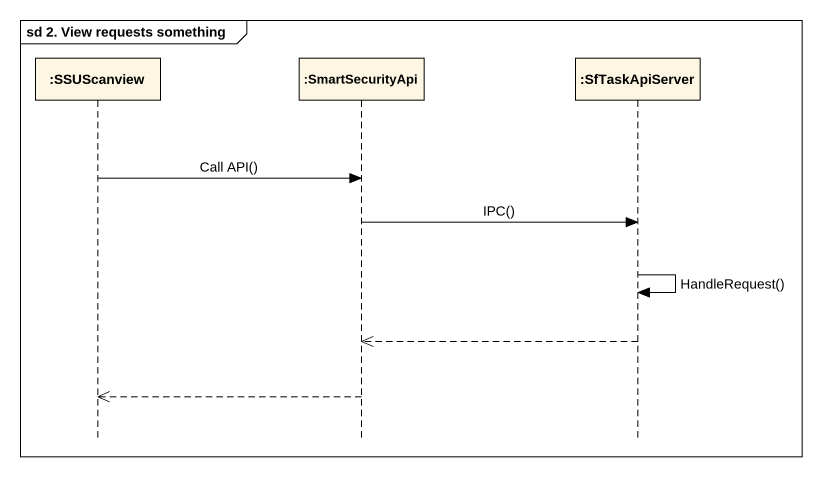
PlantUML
@startuml
mainframe sd 2. View requests something
hide footbox
participant ":SSUScanview" as SSUScanview
participant ":SmartSecurityApi" as SmartSecurityApi
participant ":SfTaskApiServer" as SfTaskApiServer

SSUScanview -> SmartSecurityApi : Call API()
SmartSecurityApi -> SfTaskApiServer : IPC()
SfTaskApiServer -> SfTaskApiServer : HandleRequest()
SfTaskApiServer -->> SmartSecurityApi
SmartSecurityApi -->> SSUScanview
@enduml
